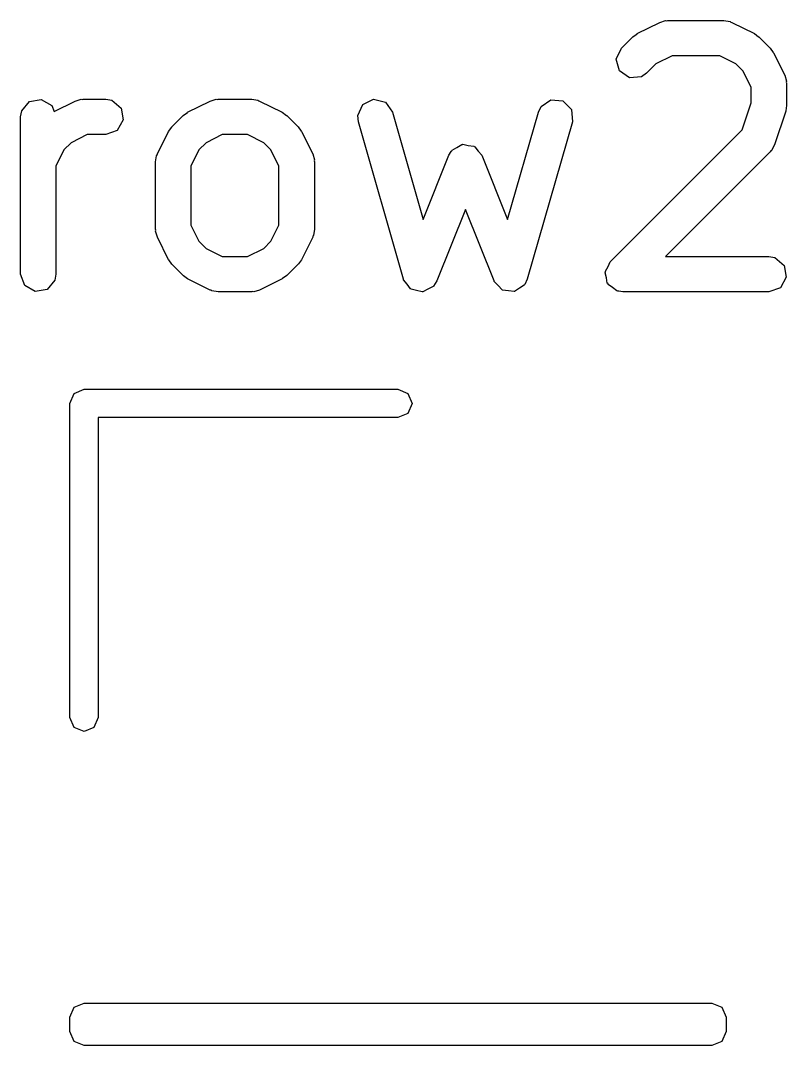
# Model space of a CAD drawing. Extents: x 128.4 to 208.6, y -114.5 to -26.6.
# Drawn here: x 205.401 to 208.646, y -75.89 to -71.547 of the extents above; entities that cross this region are included whole.
import ezdxf

# ---------------------------------------------------------------- set-up
doc = ezdxf.new("R2010")
doc.units = 0
doc.layers.add('BLACK', color=7, linetype='CONTINUOUS')

msp = doc.modelspace()

# ---------------------------------------------------------------- linework, layer by layer
at = {"layer": 'BLACK', "linetype": 'CONTINUOUS'}
for p, q in [((208.014, -71.6029), (208.109, -71.5553)), ((208.109, -71.5553), (208.134, -71.5479)), ((208.134, -71.5479), (208.139, -71.5489)), ((208.139, -71.5489), (208.143, -71.5474)), ((208.143, -71.5474), (208.381, -71.5474)), ((208.381, -71.5474), (208.407, -71.5519)), ((208.407, -71.5519), (208.41, -71.5548)), ((208.41, -71.5548), (208.414, -71.5553)), ((208.414, -71.5553), (208.51, -71.6029)), ((207.995, -71.617), (208.013, -71.6041)), ((208.013, -71.6041), (208.014, -71.6029)), ((208.51, -71.6029), (208.528, -71.6163)), ((207.947, -71.6646), (207.995, -71.617)), ((208.528, -71.6163), (208.529, -71.617)), ((208.529, -71.617), (208.577, -71.6646)), ((207.925, -71.7111), (207.947, -71.6646)), ((208.577, -71.6646), (208.59, -71.683)), ((208.59, -71.683), (208.591, -71.6841)), ((208.591, -71.6841), (208.639, -71.7793)), ((207.939, -71.7606), (207.925, -71.7111)), ((208.092, -71.7316), (208.053, -71.7707)), ((208.161, -71.6974), (208.092, -71.7316)), ((208.363, -71.6974), (208.161, -71.6974)), ((208.432, -71.7316), (208.363, -71.6974)), ((208.462, -71.762), (208.432, -71.7316)), ((207.981, -71.7901), (207.939, -71.7606)), ((208.053, -71.7707), (208.032, -71.7856)), ((208.496, -71.8306), (208.462, -71.762)), ((208.639, -71.7793), (208.646, -71.8043)), ((208.032, -71.7856), (207.981, -71.7901)), ((208.646, -71.8043), (208.645, -71.8086)), ((208.645, -71.8086), (208.646, -71.8129)), ((208.646, -71.8129), (208.646, -71.9081)), ((208.496, -71.8959), (208.496, -71.8306)), ((205.406, -71.9301), (205.439, -71.8908)), ((205.439, -71.8908), (205.489, -71.8819)), ((205.489, -71.8819), (205.534, -71.9075)), ((205.534, -71.9075), (205.543, -71.9336)), ((205.543, -71.9336), (205.633, -71.8886)), ((205.633, -71.8886), (205.658, -71.8812)), ((205.658, -71.8812), (205.662, -71.8822)), ((205.662, -71.8822), (205.667, -71.8807)), ((205.667, -71.8807), (205.762, -71.8807)), ((205.762, -71.8807), (205.788, -71.8852)), ((205.788, -71.8852), (205.827, -71.9182)), ((206.109, -71.9363), (206.205, -71.8886)), ((206.205, -71.8886), (206.23, -71.8812)), ((206.23, -71.8812), (206.234, -71.8822)), ((206.234, -71.8822), (206.238, -71.8807)), ((206.238, -71.8807), (206.381, -71.8807)), ((206.381, -71.8807), (206.407, -71.8852)), ((206.407, -71.8852), (206.41, -71.8881)), ((206.41, -71.8881), (206.414, -71.8886)), ((206.414, -71.8886), (206.51, -71.9363)), ((206.83, -71.9504), (206.851, -71.9036)), ((206.851, -71.9036), (206.897, -71.8811)), ((206.897, -71.8811), (206.947, -71.8936)), ((206.947, -71.8936), (206.977, -71.9351)), ((207.595, -71.9351), (207.606, -71.9117)), ((207.606, -71.9117), (207.648, -71.883)), ((207.648, -71.883), (207.699, -71.8883)), ((207.699, -71.8883), (207.735, -71.9251)), ((208.458, -72.0104), (208.496, -71.8959)), ((208.646, -71.9081), (208.643, -71.9302)), ((205.401, -71.9557), (205.406, -71.9301)), ((205.401, -72.6224), (205.401, -71.9557)), ((205.827, -71.9182), (205.836, -71.9687)), ((206.042, -71.9979), (206.09, -71.9503)), ((206.09, -71.9503), (206.108, -71.9374)), ((206.108, -71.9374), (206.109, -71.9363)), ((206.51, -71.9363), (206.528, -71.9496)), ((206.528, -71.9496), (206.529, -71.9503)), ((206.529, -71.9503), (206.577, -71.9979)), ((206.833, -71.9763), (206.83, -71.9504)), ((206.977, -71.9351), (207.107, -72.3908)), ((207.464, -72.3908), (207.595, -71.9351)), ((207.735, -71.9251), (207.739, -71.9763)), ((208.643, -71.9318), (208.595, -72.0747)), ((208.643, -71.9302), (208.643, -71.9318)), ((205.836, -71.9687), (205.81, -72.0132)), ((206.028, -72.0174), (206.042, -71.9994)), ((206.042, -71.9994), (206.042, -71.9979)), ((206.577, -71.9979), (206.59, -72.0163)), ((207.023, -72.643), (206.833, -71.9763)), ((207.739, -71.9763), (207.548, -72.643)), ((205.684, -72.0307), (205.616, -72.065)), ((205.762, -72.0307), (205.684, -72.0307)), ((205.81, -72.0132), (205.762, -72.0307)), ((205.981, -72.1126), (206.028, -72.0174)), ((206.256, -72.0307), (206.187, -72.065)), ((206.363, -72.0307), (206.256, -72.0307)), ((206.432, -72.065), (206.363, -72.0307)), ((206.59, -72.0163), (206.591, -72.0174)), ((206.591, -72.0174), (206.639, -72.1126)), ((207.899, -72.5693), (208.458, -72.0104)), ((205.616, -72.065), (205.585, -72.0954)), ((206.187, -72.065), (206.157, -72.0954)), ((206.462, -72.0954), (206.432, -72.065)), ((207.23, -72.0962), (207.25, -72.0851)), ((207.25, -72.0851), (207.27, -72.0728)), ((207.27, -72.0728), (207.273, -72.0731)), ((207.273, -72.0731), (207.275, -72.072)), ((207.275, -72.072), (207.298, -72.0767)), ((207.298, -72.0767), (207.321, -72.0801)), ((207.321, -72.0801), (207.323, -72.0819)), ((207.323, -72.0819), (207.325, -72.0824)), ((207.325, -72.0824), (207.34, -72.1009)), ((208.595, -72.0747), (208.583, -72.0976)), ((205.585, -72.0954), (205.551, -72.1639)), ((205.973, -72.1462), (205.977, -72.1205)), ((205.977, -72.1205), (205.98, -72.1171)), ((205.98, -72.1171), (205.981, -72.1126)), ((206.157, -72.0954), (206.123, -72.1639)), ((206.496, -72.1639), (206.462, -72.0954)), ((206.639, -72.1126), (206.646, -72.1376)), ((207.107, -72.3908), (207.216, -72.1183)), ((207.216, -72.1183), (207.226, -72.1025)), ((207.226, -72.1025), (207.227, -72.0998)), ((207.227, -72.0998), (207.228, -72.099)), ((207.228, -72.099), (207.23, -72.0962)), ((207.34, -72.1009), (207.355, -72.1183)), ((207.355, -72.1183), (207.464, -72.3908)), ((208.577, -72.104), (208.133, -72.5474)), ((208.579, -72.0999), (208.577, -72.104)), ((208.583, -72.0976), (208.579, -72.0999)), ((205.551, -72.1639), (205.551, -72.6224)), ((205.973, -72.4319), (205.973, -72.1462)), ((206.123, -72.1639), (206.123, -72.4142)), ((206.496, -72.4142), (206.496, -72.1639)), ((206.646, -72.1376), (206.645, -72.142)), ((206.645, -72.142), (206.646, -72.1462)), ((206.646, -72.1462), (206.646, -72.4319)), ((207.286, -72.3481), (207.165, -72.6502)), ((207.407, -72.6502), (207.286, -72.3481)), ((205.974, -72.4361), (205.973, -72.4319)), ((206.123, -72.4142), (206.157, -72.4827)), ((206.462, -72.4827), (206.496, -72.4142)), ((206.646, -72.4319), (206.642, -72.4576)), ((205.973, -72.4405), (205.974, -72.4361)), ((205.981, -72.4654), (205.973, -72.4405)), ((206.028, -72.5607), (205.981, -72.4654)), ((206.639, -72.4654), (206.591, -72.5607)), ((206.642, -72.4576), (206.639, -72.461)), ((206.639, -72.461), (206.639, -72.4654)), ((206.157, -72.4827), (206.187, -72.5131)), ((206.187, -72.5131), (206.256, -72.5474)), ((206.363, -72.5474), (206.432, -72.5131)), ((206.432, -72.5131), (206.462, -72.4827)), ((206.029, -72.5618), (206.028, -72.5607)), ((206.042, -72.5802), (206.029, -72.5618)), ((206.256, -72.5474), (206.363, -72.5474)), ((206.591, -72.5607), (206.578, -72.5787)), ((208.133, -72.5474), (208.571, -72.5474)), ((208.571, -72.5474), (208.597, -72.5519)), ((208.597, -72.5519), (208.636, -72.5849)), ((206.09, -72.6278), (206.042, -72.5802)), ((206.577, -72.5802), (206.529, -72.6278)), ((206.578, -72.5787), (206.577, -72.5802)), ((207.879, -72.6094), (207.89, -72.5898)), ((207.89, -72.5898), (207.899, -72.5693)), ((208.636, -72.5849), (208.645, -72.6354)), ((205.419, -72.6706), (205.401, -72.6224)), ((205.547, -72.648), (205.514, -72.6873)), ((205.551, -72.6224), (205.547, -72.648)), ((206.091, -72.6285), (206.09, -72.6278)), ((206.109, -72.6418), (206.091, -72.6285)), ((206.205, -72.6895), (206.109, -72.6418)), ((206.51, -72.6418), (206.414, -72.6895)), ((206.511, -72.6407), (206.51, -72.6418)), ((206.529, -72.6278), (206.511, -72.6407)), ((207.024, -72.6442), (207.023, -72.643)), ((207.024, -72.6458), (207.024, -72.6442)), ((207.039, -72.6649), (207.024, -72.6458)), ((207.165, -72.6502), (207.151, -72.6724)), ((207.408, -72.6514), (207.407, -72.6502)), ((207.408, -72.653), (207.408, -72.6514)), ((207.548, -72.643), (207.537, -72.6664)), ((207.878, -72.6158), (207.879, -72.6127)), ((207.884, -72.6376), (207.878, -72.6158)), ((207.879, -72.6127), (207.879, -72.6094)), ((207.887, -72.6599), (207.884, -72.6376)), ((208.645, -72.6354), (208.62, -72.6798)), ((205.463, -72.6962), (205.419, -72.6706)), ((205.514, -72.6873), (205.463, -72.6962)), ((206.209, -72.69), (206.205, -72.6895)), ((206.212, -72.6929), (206.209, -72.69)), ((206.238, -72.6974), (206.212, -72.6929)), ((206.414, -72.6895), (206.39, -72.6969)), ((207.053, -72.6845), (207.039, -72.6649)), ((207.055, -72.6849), (207.053, -72.6845)), ((207.056, -72.6861), (207.055, -72.6849)), ((207.079, -72.6911), (207.056, -72.6861)), ((207.103, -72.697), (207.079, -72.6911)), ((207.127, -72.6851), (207.106, -72.6966)), ((207.149, -72.6745), (207.127, -72.6851)), ((207.15, -72.6731), (207.149, -72.6745)), ((207.151, -72.6724), (207.15, -72.6731)), ((207.425, -72.6704), (207.408, -72.653)), ((207.441, -72.6885), (207.425, -72.6704)), ((207.442, -72.6887), (207.441, -72.6885)), ((207.443, -72.6898), (207.442, -72.6887)), ((207.468, -72.6923), (207.443, -72.6898)), ((207.492, -72.6958), (207.468, -72.6923)), ((207.493, -72.695), (207.492, -72.6958)), ((207.494, -72.6951), (207.493, -72.695)), ((207.515, -72.6815), (207.494, -72.6951)), ((207.535, -72.6688), (207.515, -72.6815)), ((207.536, -72.6673), (207.535, -72.6688)), ((207.537, -72.6664), (207.536, -72.6673)), ((207.89, -72.6621), (207.887, -72.6599)), ((207.891, -72.6654), (207.89, -72.6621)), ((207.909, -72.6783), (207.891, -72.6654)), ((207.927, -72.6929), (207.909, -72.6783)), ((207.931, -72.6937), (207.927, -72.6929)), ((207.933, -72.6948), (207.931, -72.6937)), ((207.936, -72.6945), (207.933, -72.6948)), ((207.952, -72.6974), (207.936, -72.6945)), ((208.62, -72.6798), (208.571, -72.6974)), ((206.381, -72.6974), (206.238, -72.6974)), ((206.385, -72.6958), (206.381, -72.6974)), ((206.39, -72.6969), (206.385, -72.6958)), ((207.104, -72.6963), (207.103, -72.697)), ((207.106, -72.6966), (207.104, -72.6963)), ((208.571, -72.6974), (207.952, -72.6974)), ((205.61, -73.17), (205.628, -73.1276)), ((205.628, -73.1276), (205.67, -73.11)), ((205.67, -73.11), (207, -73.11)), ((207, -73.11), (207.042, -73.1276)), ((207.042, -73.1276), (207.06, -73.17)), ((205.61, -74.5), (205.61, -73.17)), ((207.06, -73.17), (207.042, -73.2124)), ((207.042, -73.2124), (207, -73.23)), ((207, -73.23), (205.73, -73.23)), ((205.73, -73.23), (205.73, -74.5)), ((205.628, -74.5424), (205.61, -74.5)), ((205.73, -74.5), (205.712, -74.5424)), ((205.67, -74.56), (205.628, -74.5424)), ((205.712, -74.5424), (205.67, -74.56)), ((205.61, -75.77), (205.628, -75.7276)), ((205.628, -75.7276), (205.67, -75.71)), ((205.67, -75.71), (208.33, -75.71)), ((208.33, -75.71), (208.372, -75.7276)), ((208.372, -75.7276), (208.39, -75.77)), ((205.61, -75.83), (205.61, -75.77)), ((208.39, -75.77), (208.39, -75.83)), ((205.628, -75.8724), (205.61, -75.83)), ((208.39, -75.83), (208.372, -75.8724)), ((205.67, -75.89), (205.628, -75.8724)), ((208.33, -75.89), (205.67, -75.89)), ((208.372, -75.8724), (208.33, -75.89))]:
    msp.add_line(p, q, dxfattribs=at)

doc.saveas('drawing.dxf')
